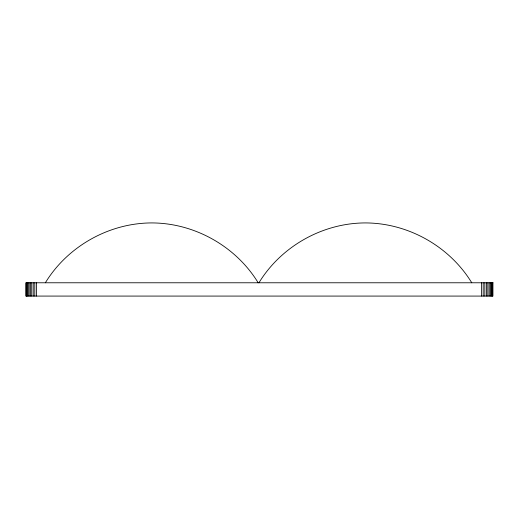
<?xml version="1.0" encoding="UTF-8"?>
<svg xmlns="http://www.w3.org/2000/svg" width="519" height="519" viewBox="0 0 519 519"><rect width="100%" height="100%" fill="white"/><g stroke="black" fill="none" stroke-linecap="round" stroke-linejoin="round"><path stroke-width="0.78" d="M45.354 282.777C67.645 246.278 109.003 223.021 151.769 222.923C194.534 223.021 235.886 246.278 258.183 282.777M258.942 282.777C281.233 246.278 322.584 223.021 365.357 222.923C408.122 223.021 449.473 246.278 471.765 282.777M493.05 282.777L25.95 282.777L25.95 296.077L492.933 296.077L492.933 282.777M492.596 282.777L492.596 296.077M492.038 282.777L492.038 296.077M491.266 282.777L491.266 296.077M490.299 282.777L490.299 296.077M489.151 282.777L489.151 296.077M487.847 282.777L487.847 296.077M486.4 282.777L486.4 296.077M484.837 282.777L484.837 296.077M483.189 282.777L483.189 296.077M481.483 282.777L481.483 296.077M36.453 282.777L36.453 296.077M34.805 282.777L34.805 296.077M33.222 282.777L33.222 296.077M31.73 282.777L31.73 296.077M30.361 282.777L30.361 296.077M29.142 282.777L29.142 296.077M28.091 282.777L28.091 296.077M27.235 282.777L27.235 296.077M26.586 282.777L26.586 296.077M26.151 282.777L26.151 296.077"/></g></svg>
